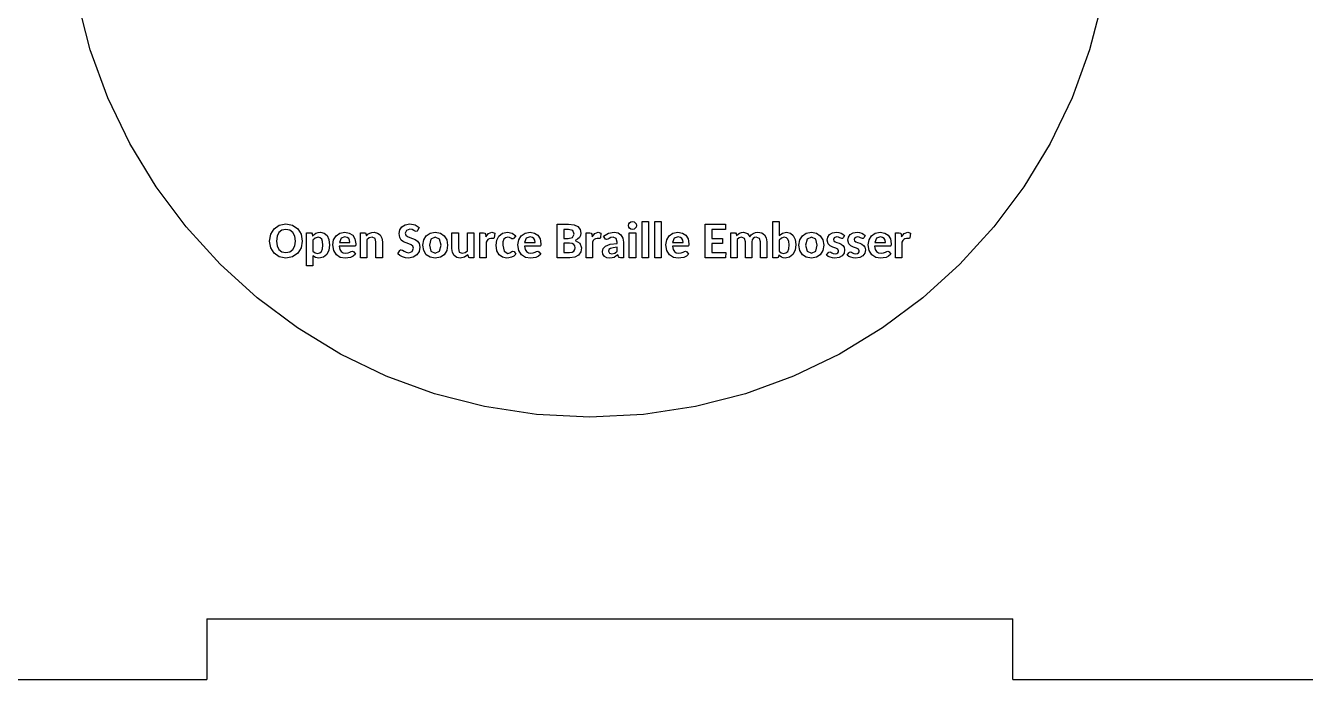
# Model space of a CAD drawing. Extents: x -1 to 616, y -329 to 382.
# Drawn here: x 143.3 to 256, y -158.6 to -101 of the extents above; entities that cross this region are included whole.
import ezdxf

# ---------------------------------------------------------------- set-up
doc = ezdxf.new("R2010")
doc.units = 0

msp = doc.modelspace()

# ---------------------------------------------------------------- linework, layer by layer
at = {"layer": 'D_U+00E9coupe V5'}
for p, q in [((159.267, -153.294), (159.267, -158.627)), ((159.267, -153.294), (230.246, -153.294)), ((230.246, -158.627), (230.246, -153.294)), ((117.457, -158.627), (159.267, -158.627)), ((230.246, -158.627), (268.537, -158.627))]:
    msp.add_line(p, q, dxfattribs=at)
at = {"layer": 'Layer 1'}
for p, q in [((148.996428, -103.145964), (147.861108, -98.730724)), ((238.132892, -98.730724), (236.997572, -103.145964)), ((150.545715, -107.378812), (148.996428, -103.145964)), ((236.997572, -103.145964), (235.448285, -107.378812)), ((152.48581, -111.40611), (150.545715, -107.378812)), ((235.448285, -107.378812), (233.50819, -111.40611)), ((154.793555, -115.204701), (152.48581, -111.40611)), ((233.50819, -111.40611), (231.200445, -115.204701)), ((157.445793, -118.751427), (154.793555, -115.204701)), ((231.200445, -115.204701), (228.548207, -118.751427)), ((196.485523, -118.370998), (196.596961, -118.295221)), ((196.596961, -118.295221), (196.732916, -118.266265)), ((196.732916, -118.266265), (196.873327, -118.295221)), ((196.873327, -118.295221), (196.989224, -118.370998)), ((197.582, -121.469), (197.582, -118.266)), ((197.582, -118.266), (198.148, -118.266)), ((198.148, -118.266), (198.148, -121.469)), ((198.703, -121.469), (198.703, -118.266)), ((198.703, -118.266), (199.269, -118.266)), ((199.269, -118.266), (199.269, -121.469)), ((209.091, -121.469), (209.091, -118.266)), ((209.091, -118.266), (209.657, -118.266)), ((209.657, -118.266), (209.657, -119.516)), ((160.419365, -122.02313), (157.445793, -118.751427)), ((164.780895, -119.987), (164.883418, -119.387476)), ((164.883418, -119.387476), (165.177615, -118.908291)), ((165.177615, -118.908291), (165.632283, -118.591807)), ((165.603309, -119.244813), (165.438378, -119.563526)), ((165.86853, -119.044238), (165.603309, -119.244813)), ((165.632283, -118.591807), (166.220676, -118.475898)), ((166.220675, -118.97292), (165.86853, -119.044238)), ((166.570591, -119.044238), (166.220675, -118.97292)), ((166.220676, -118.475898), (166.809069, -118.591807)), ((166.833585, -119.244813), (166.570591, -119.044238)), ((166.809069, -118.591807), (167.26151, -118.908291)), ((167.000742, -119.563526), (166.833585, -119.244813)), ((167.26151, -118.908291), (167.553477, -119.387476)), ((167.553477, -119.387476), (167.656, -119.987)), ((168.035, -122.187), (168.035, -119.256)), ((168.035, -119.256), (168.383, -119.256)), ((168.383, -119.256), (168.472151, -119.280553)), ((168.472151, -119.280553), (168.521184, -119.35633)), ((168.521184, -119.35633), (168.567988, -119.550245)), ((168.567988, -119.550245), (168.708399, -119.41427)), ((168.708399, -119.41427), (168.866641, -119.307308)), ((168.866641, -119.307308), (169.051629, -119.23822)), ((169.051629, -119.23822), (169.26782, -119.213667)), ((169.26782, -119.213667), (169.59099, -119.289443)), ((169.59099, -119.289443), (169.845072, -119.510084)), ((170.634174, -119.543544), (170.968489, -119.307296)), ((170.968489, -119.307296), (171.412012, -119.220372)), ((171.412, -119.22), (171.797577, -119.289088)), ((171.412012, -119.220372), (171.412, -119.22)), ((171.797577, -119.289088), (172.100689, -119.485204)), ((172.784, -121.469), (172.784, -119.256)), ((172.784, -119.256), (173.132, -119.256)), ((173.132, -119.256), (173.221151, -119.280553)), ((173.221151, -119.280553), (173.270184, -119.35633)), ((173.270184, -119.35633), (173.308073, -119.519031)), ((173.308073, -119.519031), (173.446257, -119.398692)), ((173.446257, -119.398692), (173.60004, -119.305079)), ((173.60004, -119.305079), (173.773886, -119.24268)), ((173.773886, -119.24268), (173.978932, -119.220384)), ((173.978932, -119.220384), (174.297645, -119.282783)), ((174.297645, -119.282783), (174.529437, -119.456632)), ((174.529437, -119.456632), (174.669848, -119.724066)), ((176.185317, -119.333379), (176.247721, -119.016895)), ((176.238806, -119.676617), (176.185317, -119.333379)), ((176.247721, -119.016895), (176.43048, -118.740543)), ((176.43048, -118.740543), (176.724677, -118.548858)), ((176.724677, -118.548858), (177.125856, -118.475311)), ((176.829429, -119.048107), (176.729136, -119.304421)), ((176.729136, -119.304421), (176.782625, -119.471581)), ((177.132541, -118.950035), (176.829429, -119.048107)), ((177.125856, -118.475311), (177.596125, -118.557776)), ((177.33313, -118.981249), (177.132541, -118.950035)), ((177.484686, -119.050337), (177.33313, -118.981249)), ((177.600583, -119.117195), (177.484686, -119.050337)), ((177.596125, -118.557776), (177.968329, -118.789565)), ((177.691961, -119.148409), (177.600583, -119.117195)), ((177.76551, -119.130629), (177.691961, -119.148409)), ((177.819, -119.066), (177.76551, -119.130629)), ((177.968329, -118.789565), (177.819, -119.066)), ((178.583559, -119.527566), (178.929018, -119.300236)), ((178.929018, -119.300236), (179.377, -119.22)), ((179.377, -119.22), (179.820523, -119.300236)), ((179.377, -119.22), (179.377, -119.22)), ((179.820523, -119.300236), (180.163753, -119.527566)), ((180.839119, -120.662155), (180.839, -119.256)), ((180.839, -119.256), (181.405, -119.256)), ((181.405, -119.256), (181.405, -120.662)), ((182.207355, -120.851428), (182.208, -119.256)), ((182.208, -119.256), (182.774, -119.256)), ((182.774, -119.256), (182.774, -121.469)), ((183.295, -121.469), (183.295, -119.256)), ((183.295, -119.256), (183.627, -119.256)), ((183.627, -119.256), (183.747354, -119.287214)), ((183.747354, -119.287214), (183.794158, -119.396434)), ((183.794158, -119.396434), (183.823133, -119.621534)), ((183.823133, -119.621534), (184.057151, -119.322858)), ((184.057151, -119.322858), (184.366949, -119.213666)), ((184.366949, -119.213666), (184.605427, -119.282754)), ((184.605427, -119.282754), (184.563083, -119.706228)), ((184.984561, -119.547175), (185.296588, -119.306468)), ((185.296588, -119.306468), (185.728966, -119.219543)), ((185.728966, -119.219543), (186.13683, -119.302009)), ((186.13683, -119.302009), (186.453314, -119.536027)), ((186.941176, -119.543544), (187.275491, -119.307296)), ((187.275491, -119.307296), (187.719014, -119.220372)), ((187.719, -119.22), (188.104577, -119.289088)), ((187.719014, -119.220372), (187.719, -119.22)), ((188.104577, -119.289088), (188.407689, -119.485204)), ((190.113, -121.469), (190.113, -118.509)), ((190.113, -118.509), (191.118, -118.509)), ((191.118429, -118.958807), (190.699, -118.959)), ((190.699, -118.959), (190.699164, -119.779592)), ((191.118, -118.509), (191.6061, -118.564711)), ((191.483949, -119.05242), (191.118429, -118.958807)), ((191.466118, -119.685387), (191.599843, -119.371133)), ((191.599843, -119.371133), (191.483949, -119.05242)), ((191.6061, -118.564711), (191.935958, -118.722953)), ((191.935958, -118.722953), (192.123173, -118.972578)), ((192.123173, -118.972578), (192.183351, -119.29798)), ((192.183351, -119.29798), (192.154376, -119.496326)), ((192.652, -121.469), (192.652, -119.256)), ((192.652, -119.256), (192.984, -119.256)), ((192.984, -119.256), (193.104354, -119.287214)), ((193.104354, -119.287214), (193.151158, -119.396434)), ((193.151158, -119.396434), (193.180131, -119.621534)), ((193.180131, -119.621534), (193.414152, -119.322858)), ((193.414152, -119.322858), (193.72395, -119.213666)), ((193.72395, -119.213666), (193.962428, -119.282754)), ((193.962428, -119.282754), (193.92008, -119.706228)), ((194.193923, -119.565601), (194.617389, -119.300397)), ((194.617389, -119.300397), (195.118861, -119.213473)), ((195.118861, -119.213473), (195.46655, -119.278102)), ((195.46655, -119.278102), (195.727315, -119.45641)), ((195.727315, -119.45641), (195.890016, -119.728303)), ((196.382992, -118.620623), (196.409746, -118.482447)), ((196.409746, -118.758827), (196.382992, -118.620623)), ((196.409746, -118.482447), (196.485523, -118.370998)), ((196.485523, -118.870248), (196.409746, -118.758827)), ((196.461, -119.256), (197.027112, -119.25582)), ((196.461, -121.469), (196.461, -119.256)), ((196.596961, -118.946025), (196.485523, -118.870248)), ((196.732916, -118.972836), (196.596961, -118.946025)), ((196.873327, -118.946025), (196.732916, -118.972836)), ((196.989224, -118.870248), (196.873327, -118.946025)), ((196.989224, -118.370998), (197.06723, -118.482447)), ((197.06723, -118.758827), (196.989224, -118.870248)), ((197.027112, -119.25582), (197.027, -121.469)), ((197.06723, -118.482447), (197.096203, -118.620623)), ((197.096203, -118.620623), (197.06723, -118.758827)), ((197.096203, -118.620623), (197.096203, -118.620623)), ((199.969173, -119.543544), (200.303488, -119.307296)), ((200.303488, -119.307296), (200.747011, -119.220372)), ((200.747, -119.22), (201.132577, -119.289088)), ((200.747011, -119.220372), (200.747, -119.22)), ((201.132577, -119.289088), (201.435689, -119.485204)), ((203.138, -121.469), (203.138, -118.509)), ((203.138, -118.509), (204.943, -118.509)), ((204.943, -118.975), (203.726, -118.975)), ((203.726, -118.975), (203.726, -119.757)), ((204.943, -118.509), (204.943, -118.975)), ((205.387, -121.469), (205.387, -119.256)), ((205.387, -119.256), (205.735, -119.256)), ((205.735, -119.256), (205.824151, -119.280553)), ((205.824151, -119.280553), (205.873184, -119.35633)), ((205.873184, -119.35633), (205.911073, -119.512342)), ((205.911073, -119.512342), (206.033653, -119.396462)), ((206.033653, -119.396462), (206.171837, -119.305078)), ((206.171837, -119.305078), (206.327849, -119.242679)), ((206.327849, -119.242679), (206.512837, -119.220384)), ((206.512837, -119.220384), (206.860523, -119.334035)), ((206.860523, -119.334035), (207.065571, -119.630481)), ((207.065571, -119.630481), (207.197067, -119.443255)), ((207.197067, -119.443255), (207.373142, -119.316227)), ((207.373142, -119.316227), (207.573728, -119.244881)), ((207.573728, -119.244881), (207.787689, -119.220328)), ((207.787689, -119.220328), (208.119777, -119.278268)), ((208.119777, -119.278268), (208.36494, -119.443199)), ((208.36494, -119.443199), (208.516496, -119.706202)), ((209.657, -119.516), (209.944511, -119.302048)), ((209.944511, -119.302048), (210.301113, -119.219583)), ((210.301113, -119.219583), (210.642113, -119.295359)), ((210.642113, -119.295359), (210.900651, -119.513771)), ((211.700559, -119.527566), (212.046018, -119.300236)), ((212.046018, -119.300236), (212.494, -119.22)), ((212.494, -119.22), (212.937523, -119.300236)), ((212.494, -119.22), (212.494, -119.22)), ((212.937523, -119.300236), (213.280753, -119.527566)), ((213.947435, -119.643117), (214.098991, -119.424705)), ((214.098991, -119.424705), (214.35084, -119.275381)), ((214.35084, -119.275381), (214.702988, -119.21967)), ((214.702988, -119.21967), (214.914719, -119.239708)), ((214.914719, -119.239708), (215.106393, -119.297676)), ((215.106393, -119.297676), (215.271321, -119.384601)), ((215.271321, -119.384601), (215.405049, -119.496022)), ((215.768435, -119.643117), (215.919991, -119.424705)), ((215.919991, -119.424705), (216.17184, -119.275381)), ((216.17184, -119.275381), (216.523985, -119.21967)), ((216.523985, -119.21967), (216.735716, -119.239708)), ((216.735716, -119.239708), (216.92739, -119.297676)), ((216.92739, -119.297676), (217.092321, -119.384601)), ((217.092321, -119.384601), (217.226046, -119.496022)), ((217.783177, -119.543544), (218.117492, -119.307296)), ((218.117492, -119.307296), (218.561018, -119.220372)), ((218.561, -119.22), (218.946575, -119.289088)), ((218.561018, -119.220372), (218.561, -119.22)), ((218.946575, -119.289088), (219.249687, -119.485204)), ((219.903, -121.469), (219.903, -119.256)), ((219.903, -119.256), (220.235, -119.256)), ((220.235, -119.256), (220.355354, -119.287214)), ((220.355354, -119.287214), (220.402158, -119.396434)), ((220.402158, -119.396434), (220.431131, -119.621534)), ((220.431131, -119.621534), (220.665152, -119.322858)), ((220.665152, -119.322858), (220.97495, -119.213666)), ((220.97495, -119.213666), (221.213428, -119.282754)), ((221.213428, -119.282754), (221.17108, -119.706228)), ((228.548207, -118.751427), (225.574635, -122.02313)), ((164.883418, -120.591012), (164.780895, -119.987)), ((165.438378, -119.563526), (165.380433, -119.987)), ((165.380433, -119.987), (165.438378, -120.414933)), ((165.438378, -120.414933), (165.603309, -120.733646)), ((166.833585, -120.733646), (167.000742, -120.414933)), ((167.058691, -119.987), (167.000742, -119.563526)), ((167.000742, -120.414933), (167.058691, -119.987)), ((167.058691, -119.987), (167.058691, -119.987)), ((167.656, -119.987), (167.553477, -120.591012)), ((167.656, -119.987), (167.656, -119.987)), ((168.601103, -119.909186), (168.601, -120.889)), ((168.806149, -119.726419), (168.601103, -119.909186)), ((169.0736, -119.66179), (168.806149, -119.726419)), ((169.245113, -119.698841), (169.073497, -119.660939)), ((169.073497, -119.660939), (169.0736, -119.66179)), ((169.374382, -119.816951), (169.245113, -119.698841)), ((169.456844, -120.028702), (169.374382, -119.816951)), ((169.450159, -120.672818), (169.48582, -120.345186)), ((169.48582, -120.345186), (169.456844, -120.028702)), ((169.845072, -119.510084), (170.01, -119.86447)), ((170.070176, -120.345884), (170.003314, -120.805003)), ((170.01, -119.86447), (170.070176, -120.345884)), ((170.351119, -120.314687), (170.424669, -119.891213)), ((170.433585, -120.829545), (170.351119, -120.314687)), ((170.424669, -119.891213), (170.634174, -119.543544)), ((172.238859, -120.443714), (170.915, -120.444)), ((170.915, -120.444), (170.972946, -120.72261)), ((171.084374, -119.750436), (170.926132, -120.104822)), ((170.926132, -120.104822), (171.862, -120.105)), ((171.423148, -119.623408), (171.084374, -119.750436)), ((171.422925, -119.623585), (171.423148, -119.623408)), ((171.619055, -119.663689), (171.422925, -119.623585)), ((171.75501, -119.76845), (171.619055, -119.663689)), ((171.835245, -119.922233), (171.75501, -119.76845)), ((171.862, -120.105), (171.835245, -119.922233)), ((172.100689, -119.485204), (172.299049, -119.799486)), ((172.301267, -120.434683), (172.238859, -120.443714)), ((172.299049, -119.799486), (172.370369, -120.227391)), ((172.341385, -120.39901), (172.301267, -120.434683)), ((172.363681, -120.334381), (172.341385, -120.39901)), ((172.370369, -120.227391), (172.363681, -120.334381)), ((173.562376, -119.71679), (173.350645, -119.872802)), ((173.350645, -119.872802), (173.351, -121.469)), ((173.805313, -119.661051), (173.562376, -119.71679)), ((174.066078, -119.765812), (173.805313, -119.661051)), ((174.153, -120.06), (174.066078, -119.765812)), ((174.153, -121.469), (174.153, -120.06)), ((174.669848, -119.724066), (174.718881, -120.060616)), ((174.718881, -120.060616), (174.719, -121.469)), ((176.383676, -119.908406), (176.238806, -119.676617)), ((176.586495, -120.059959), (176.383676, -119.908406)), ((176.820513, -120.155801), (176.586495, -120.059959)), ((176.782625, -119.471581), (176.927495, -119.585232)), ((177.054534, -120.231578), (176.820513, -120.155801)), ((176.927495, -119.585232), (177.132541, -119.669927)), ((177.25958, -120.314043), (177.054534, -120.231578)), ((177.132541, -119.669927), (177.368792, -119.752392)), ((177.402221, -120.432181), (177.25958, -120.314043)), ((177.368792, -119.752392), (177.60281, -119.854923)), ((177.45794, -120.617149), (177.402221, -120.432181)), ((177.60281, -119.854923), (177.807858, -120.002017)), ((177.807858, -120.002017), (177.952725, -120.220429)), ((178.008444, -120.534683), (177.941583, -120.911365)), ((177.952725, -120.220429), (178.008444, -120.534683)), ((178.284906, -120.356678), (178.362912, -119.886383)), ((178.362912, -120.833633), (178.284906, -120.356678)), ((178.362912, -119.886383), (178.583559, -119.527566)), ((178.991423, -119.832901), (178.86884, -120.361108)), ((178.86884, -120.361108), (178.991423, -120.891572)), ((179.377, -119.652364), (178.991423, -119.832901)), ((179.755889, -119.832901), (179.377, -119.652364)), ((179.878472, -120.361108), (179.755889, -119.832901)), ((179.755889, -120.891572), (179.878472, -120.361108)), ((180.163753, -119.527566), (180.3844, -119.886383)), ((180.3844, -119.886383), (180.462409, -120.356678)), ((180.462409, -120.356678), (180.3844, -120.833633)), ((183.861013, -120.09592), (183.861, -121.469)), ((183.930104, -119.953285), (183.861013, -120.09592)), ((184.014799, -119.848524), (183.930104, -119.953285)), ((184.124008, -119.781666), (184.014799, -119.848524)), ((184.264419, -119.75937), (184.124008, -119.781666)), ((184.380316, -119.770659), (184.264419, -119.75937)), ((184.476153, -119.77969), (184.380316, -119.770659)), ((184.536328, -119.764168), (184.476153, -119.77969)), ((184.563083, -119.706228), (184.536328, -119.764168)), ((184.730479, -120.356221), (184.795114, -119.905992)), ((184.804029, -120.842094), (184.730479, -120.356221)), ((184.795114, -119.905992), (184.984561, -119.547175)), ((185.336715, -120.062059), (185.30996, -120.356275)), ((185.30996, -120.356275), (185.428084, -120.888941)), ((185.421409, -119.839188), (185.336715, -120.062059)), ((185.56182, -119.698783), (185.421409, -119.839188)), ((185.764639, -119.649733), (185.56182, -119.698783)), ((185.918422, -119.674287), (185.764639, -119.649733)), ((186.025404, -119.729997), (185.918422, -119.674287)), ((186.10787, -119.783506), (186.025404, -119.729997)), ((186.185876, -119.80806), (186.10787, -119.783506)), ((186.254967, -119.79028), (186.185876, -119.80806)), ((186.304, -119.739), (186.254967, -119.79028)), ((186.453314, -119.536027), (186.304, -119.739)), ((186.658121, -120.314687), (186.731671, -119.891213)), ((186.740587, -120.829545), (186.658121, -120.314687)), ((186.731671, -119.891213), (186.941176, -119.543544)), ((188.545859, -120.443714), (187.222, -120.444)), ((187.222, -120.444), (187.279949, -120.72261)), ((187.391377, -119.750436), (187.233135, -120.104822)), ((187.233135, -120.104822), (188.17, -120.105)), ((187.730148, -119.623408), (187.391377, -119.750436)), ((187.730925, -119.623585), (187.730148, -119.623408)), ((187.927055, -119.663689), (187.730925, -119.623585)), ((188.06301, -119.76845), (187.927055, -119.663689)), ((188.143245, -119.922233), (188.06301, -119.76845)), ((188.17, -120.105), (188.143245, -119.922233)), ((188.407689, -119.485204), (188.606049, -119.799486)), ((188.608267, -120.434683), (188.545859, -120.443714)), ((188.606049, -119.799486), (188.677369, -120.227391)), ((188.648385, -120.39901), (188.608267, -120.434683)), ((188.670681, -120.334381), (188.648385, -120.39901)), ((188.677369, -120.227391), (188.670681, -120.334381)), ((190.699164, -120.183), (190.699, -121.014)), ((190.699164, -119.779592), (191.085, -119.779)), ((191.198768, -120.182686), (190.699164, -120.183)), ((191.085, -119.779), (191.466118, -119.685387)), ((191.423874, -120.211642), (191.198768, -120.182686)), ((191.5732, -120.289648), (191.423874, -120.211642)), ((191.655665, -120.414475), (191.5732, -120.289648)), ((191.68242, -120.579406), (191.655665, -120.414475)), ((191.660124, -120.744337), (191.68242, -120.579406)), ((191.909212, -119.826187), (191.684106, -119.939866)), ((191.684106, -119.939866), (192.113702, -120.172212)), ((192.065227, -119.674634), (191.909212, -119.826187)), ((192.154376, -119.496326), (192.065227, -119.674634)), ((192.113702, -120.172212), (192.256901, -120.592899)), ((193.218008, -120.09592), (193.218, -121.469)), ((193.287102, -119.953285), (193.218008, -120.09592)), ((193.371794, -119.848524), (193.287102, -119.953285)), ((193.481003, -119.781666), (193.371794, -119.848524)), ((193.621417, -119.75937), (193.481003, -119.781666)), ((193.737311, -119.770659), (193.621417, -119.75937)), ((193.833147, -119.77969), (193.737311, -119.770659)), ((193.893326, -119.764168), (193.833147, -119.77969)), ((193.92008, -119.706228), (193.893326, -119.764168)), ((194.153612, -120.655467), (194.365343, -120.434826)), ((194.296449, -119.743909), (194.193923, -119.565601)), ((194.361084, -119.817456), (194.296449, -119.743909)), ((194.461377, -119.84644), (194.361084, -119.817456)), ((194.365343, -120.434826), (194.766522, -120.269895)), ((194.581731, -119.817456), (194.461377, -119.84644)), ((194.697625, -119.755057), (194.581731, -119.817456)), ((194.840266, -119.690428), (194.697625, -119.755057)), ((194.766522, -120.269895), (195.392804, -120.19409)), ((195.025253, -120.574902), (194.793461, -120.64622)), ((195.047541, -119.661444), (194.840266, -119.690428)), ((195.393, -120.537), (195.025253, -120.574902)), ((195.303849, -119.761746), (195.047541, -119.661444)), ((195.393, -120.076), (195.303849, -119.761746)), ((195.392803, -120.893972), (195.393, -120.537)), ((195.392804, -120.19409), (195.393, -120.076)), ((195.890016, -119.728303), (195.945735, -120.076001)), ((195.945735, -120.076001), (195.946, -121.469)), ((199.686121, -120.314687), (199.759668, -119.891213)), ((199.768584, -120.829545), (199.686121, -120.314687)), ((199.759668, -119.891213), (199.969173, -119.543544)), ((201.57386, -120.443714), (200.25, -120.444)), ((200.25, -120.444), (200.307946, -120.72261)), ((200.419377, -119.750436), (200.261135, -120.104822)), ((200.261135, -120.104822), (201.197, -120.105)), ((200.758148, -119.623408), (200.419377, -119.750436)), ((200.757922, -119.623585), (200.758148, -119.623408)), ((200.954055, -119.663689), (200.757922, -119.623585)), ((201.09001, -119.76845), (200.954055, -119.663689)), ((201.170245, -119.922233), (201.09001, -119.76845)), ((201.197, -120.105), (201.170245, -119.922233)), ((201.435689, -119.485204), (201.634049, -119.799486)), ((201.636264, -120.434683), (201.57386, -120.443714)), ((201.634049, -119.799486), (201.705369, -120.227391)), ((201.676385, -120.39901), (201.636264, -120.434683)), ((201.698681, -120.334381), (201.676385, -120.39901)), ((201.705369, -120.227391), (201.698681, -120.334381)), ((203.726, -119.757), (204.674, -119.757)), ((204.674, -120.205), (203.726, -120.205)), ((203.726, -120.205), (203.726, -121.003)), ((204.674, -119.757), (204.674, -120.205)), ((206.135583, -119.712331), (205.952824, -119.857196)), ((205.952824, -119.857196), (205.953, -121.469)), ((206.347314, -119.661051), (206.135583, -119.712331)), ((206.605849, -119.754664), (206.347314, -119.661051)), ((206.695, -120.06), (206.605849, -119.754664)), ((206.695, -121.469), (206.695, -120.06)), ((207.261051, -120.060057), (207.261, -121.469)), ((207.290027, -119.888438), (207.261051, -120.060057)), ((207.372492, -119.763639), (207.290027, -119.888438)), ((207.495072, -119.687862), (207.372492, -119.763639)), ((207.644398, -119.661051), (207.495072, -119.687862)), ((207.911849, -119.760788), (207.644398, -119.661051)), ((208.001, -120.06), (207.911849, -119.760788)), ((208.001, -121.469), (208.001, -120.06)), ((208.516496, -119.706202), (208.567756, -120.06056)), ((208.567756, -120.06056), (208.567, -121.469)), ((209.657108, -119.908846), (209.657, -120.885)), ((209.857697, -119.726079), (209.657108, -119.908846)), ((210.10509, -119.66145), (209.857697, -119.726079)), ((210.289971, -119.699301), (210.104983, -119.661399)), ((210.104983, -119.661399), (210.10509, -119.66145)), ((210.425923, -119.817411), (210.289971, -119.699301)), ((210.510618, -120.024703), (210.425923, -119.817411)), ((210.503932, -120.671047), (210.539591, -120.327809)), ((210.539591, -120.327809), (210.510618, -120.024703)), ((210.900651, -119.513771), (211.065579, -119.85478)), ((211.123528, -120.304981), (211.056666, -120.795314)), ((211.065579, -119.85478), (211.123528, -120.304981)), ((211.401906, -120.356678), (211.479912, -119.886383)), ((211.479912, -120.833633), (211.401906, -120.356678)), ((211.479912, -119.886383), (211.700559, -119.527566)), ((212.108423, -119.832901), (211.98584, -120.361108)), ((211.98584, -120.361108), (212.108423, -120.891572)), ((212.494, -119.652364), (212.108423, -119.832901)), ((212.872889, -119.832901), (212.494, -119.652364)), ((212.995472, -120.361108), (212.872889, -119.832901)), ((212.872889, -120.891572), (212.995472, -120.361108)), ((213.280753, -119.527566), (213.5014, -119.886383)), ((213.5014, -119.886383), (213.579409, -120.356678)), ((213.579409, -120.356678), (213.5014, -120.833633)), ((213.896172, -119.90389), (213.947435, -119.643117)), ((213.969725, -120.222603), (213.896172, -119.90389)), ((214.15471, -120.416518), (213.969725, -120.222603)), ((214.39319, -120.532398), (214.15471, -120.416518)), ((214.633894, -120.614863), (214.39319, -120.532398)), ((214.506848, -119.694227), (214.433295, -119.856928)), ((214.433295, -119.856928), (214.475646, -119.972808)), ((214.475646, -119.972808), (214.587081, -120.053043)), ((214.71412, -119.631799), (214.506848, -119.694227)), ((214.587081, -120.053043), (214.745326, -120.115443)), ((214.867906, -119.654095), (214.71412, -119.631799)), ((214.745326, -120.115443), (214.928082, -120.17787)), ((214.98603, -119.700915), (214.867906, -119.654095)), ((214.928082, -120.17787), (215.108614, -120.258106)), ((215.081867, -119.747708), (214.98603, -119.700915)), ((215.166559, -119.767745), (215.081867, -119.747708)), ((215.108614, -120.258106), (215.266856, -120.369527)), ((215.228964, -119.754481), (215.166559, -119.767745)), ((215.278, -119.701), (215.228964, -119.754481)), ((215.266856, -120.369527), (215.380524, -120.532228)), ((215.405049, -119.496022), (215.278, -119.701)), ((215.380524, -120.532228), (215.422868, -120.761787)), ((215.717172, -119.90389), (215.768435, -119.643117)), ((215.790722, -120.222603), (215.717172, -119.90389)), ((215.97571, -120.416518), (215.790722, -120.222603)), ((216.214188, -120.532398), (215.97571, -120.416518)), ((216.454895, -120.614863), (216.214188, -120.532398)), ((216.327848, -119.694227), (216.254298, -119.856928)), ((216.254298, -119.856928), (216.296645, -119.972808)), ((216.296645, -119.972808), (216.408083, -120.053043)), ((216.535123, -119.631799), (216.327848, -119.694227)), ((216.408083, -120.053043), (216.566325, -120.115443)), ((216.688906, -119.654095), (216.535123, -119.631799)), ((216.566325, -120.115443), (216.749084, -120.17787)), ((216.807033, -119.700915), (216.688906, -119.654095)), ((216.749084, -120.17787), (216.929613, -120.258106)), ((216.90287, -119.747708), (216.807033, -119.700915)), ((216.987562, -119.767745), (216.90287, -119.747708)), ((216.929613, -120.258106), (217.087855, -120.369527)), ((217.049967, -119.754481), (216.987562, -119.767745)), ((217.099, -119.701), (217.049967, -119.754481)), ((217.087855, -120.369527), (217.201523, -120.532228)), ((217.226046, -119.496022), (217.099, -119.701)), ((217.201523, -120.532228), (217.243871, -120.761787)), ((217.500122, -120.314687), (217.573672, -119.891213)), ((217.582587, -120.829545), (217.500122, -120.314687)), ((217.573672, -119.891213), (217.783177, -119.543544)), ((219.387861, -120.443714), (218.064, -120.444)), ((218.064, -120.444), (218.121951, -120.72261)), ((218.233374, -119.750436), (218.075132, -120.104822)), ((218.075132, -120.104822), (219.011, -120.105)), ((218.572148, -119.623408), (218.233374, -119.750436)), ((218.571925, -119.623585), (218.572148, -119.623408)), ((218.768055, -119.663689), (218.571925, -119.623585)), ((218.90401, -119.76845), (218.768055, -119.663689)), ((218.984245, -119.922233), (218.90401, -119.76845)), ((219.011, -120.105), (218.984245, -119.922233)), ((219.249687, -119.485204), (219.44805, -119.799486)), ((219.450265, -120.434683), (219.387861, -120.443714)), ((219.44805, -119.799486), (219.519367, -120.227391)), ((219.490383, -120.39901), (219.450265, -120.434683)), ((219.512679, -120.334381), (219.490383, -120.39901)), ((219.519367, -120.227391), (219.512679, -120.334381)), ((220.469008, -120.09592), (220.469, -121.469)), ((220.538099, -119.953285), (220.469008, -120.09592)), ((220.622793, -119.848524), (220.538099, -119.953285)), ((220.732002, -119.781666), (220.622793, -119.848524)), ((220.872416, -119.75937), (220.732002, -119.781666)), ((220.988313, -119.770659), (220.872416, -119.75937)), ((221.084147, -119.77969), (220.988313, -119.770659)), ((221.144326, -119.764168), (221.084147, -119.77969)), ((221.17108, -119.706228), (221.144326, -119.764168)), ((165.177615, -121.070197), (164.883418, -120.591012)), ((165.632283, -121.386681), (165.177615, -121.070197)), ((165.603309, -120.733646), (165.86853, -120.931992)), ((166.220676, -121.500332), (165.632283, -121.386681)), ((165.86853, -120.931992), (166.220675, -121.00108)), ((166.220675, -121.00108), (166.570591, -120.931992)), ((166.809069, -121.386681), (166.220676, -121.500332)), ((166.570591, -120.931992), (166.833585, -120.733646)), ((167.26151, -121.070197), (166.809069, -121.386681)), ((167.553477, -120.591012), (167.26151, -121.070197)), ((168.601, -120.889), (168.783759, -121.033865)), ((168.601422, -121.299795), (168.601, -122.187)), ((168.826525, -121.449119), (168.601422, -121.299795)), ((168.783759, -121.033865), (168.99772, -121.073997)), ((169.131867, -121.5026), (168.826525, -121.449119)), ((168.99772, -121.073997), (169.19608, -121.031635)), ((169.517444, -121.415675), (169.131867, -121.5026)), ((169.19608, -121.031635), (169.352092, -120.897918)), ((169.352092, -120.897918), (169.450159, -120.672818)), ((169.813867, -121.172738), (169.517444, -121.415675)), ((170.003314, -120.805003), (169.813867, -121.172738)), ((170.665377, -121.201739), (170.433585, -120.829545)), ((171.010836, -121.426839), (170.665377, -121.201739)), ((170.972946, -120.72261), (171.09107, -120.916525)), ((171.438758, -121.502616), (171.010836, -121.426839)), ((171.09107, -120.916525), (171.264916, -121.030176)), ((171.264916, -121.030176), (171.487792, -121.065849)), ((171.675006, -121.484836), (171.438758, -121.502616)), ((171.487792, -121.065849), (171.699523, -121.036865)), ((171.915713, -121.426896), (171.675006, -121.484836)), ((171.699523, -121.036865), (171.857765, -120.972236)), ((171.857765, -120.972236), (171.980348, -120.907607)), ((172.147505, -121.315475), (171.915713, -121.426896)), ((171.980348, -120.907607), (172.0851, -120.876393)), ((172.0851, -120.876393), (172.187623, -120.927645)), ((172.350321, -121.137167), (172.147505, -121.315475)), ((172.187623, -120.927645), (172.350321, -121.137167)), ((173.351, -121.469), (172.784, -121.469)), ((174.719, -121.469), (174.153, -121.469)), ((176.073877, -121.109711), (176.24772, -120.83113)), ((176.265551, -121.270182), (176.073877, -121.109711)), ((176.24772, -120.83113), (176.301213, -120.777621)), ((176.497343, -121.392779), (176.265551, -121.270182)), ((176.301213, -120.777621), (176.376989, -120.757583)), ((176.376989, -120.757583), (176.486198, -120.799917)), ((176.486198, -120.799917), (176.619926, -120.8913)), ((176.751422, -121.470786), (176.497343, -121.392779)), ((176.619926, -120.8913), (176.795999, -120.982684)), ((177.018875, -121.499742), (176.751422, -121.470786)), ((176.795999, -120.982684), (177.034477, -121.022787)), ((177.437882, -121.423965), (177.018875, -121.499742)), ((177.034477, -121.022787), (177.346502, -120.920284)), ((177.346502, -120.920284), (177.45794, -120.617149)), ((177.749909, -121.218931), (177.437882, -121.423965)), ((177.941583, -120.911365), (177.749909, -121.218931)), ((178.583559, -121.19468), (178.362912, -120.833633)), ((178.929018, -121.42201), (178.583559, -121.19468)), ((179.377, -121.502245), (178.929018, -121.42201)), ((178.991423, -120.891572), (179.377, -121.06988)), ((179.377, -121.06988), (179.755889, -120.891572)), ((179.377, -121.06988), (179.377, -121.06988)), ((179.820523, -121.42201), (179.377, -121.502245)), ((180.163753, -121.19468), (179.820523, -121.42201)), ((180.3844, -120.833633), (180.163753, -121.19468)), ((180.885923, -121.000906), (180.839119, -120.662155)), ((181.028564, -121.266138), (180.885923, -121.000906)), ((181.260356, -121.439988), (181.028564, -121.266138)), ((181.579069, -121.502387), (181.260356, -121.439988)), ((181.405, -120.662), (181.491922, -120.958418)), ((181.491922, -120.958418), (181.752687, -121.063179)), ((181.955731, -121.419922), (181.579069, -121.502387)), ((181.752687, -121.063179), (181.993394, -121.00744)), ((182.247698, -121.205969), (181.955731, -121.419922)), ((181.993394, -121.00744), (182.207355, -120.851428)), ((182.287816, -121.36644), (182.247698, -121.205969)), ((182.334622, -121.444447), (182.287816, -121.36644)), ((182.426, -121.469), (182.334622, -121.444447)), ((182.774, -121.469), (182.426, -121.469)), ((183.861, -121.469), (183.295, -121.469)), ((185.002389, -121.200911), (184.804029, -120.842094)), ((185.294359, -121.426011), (185.002389, -121.200911)), ((185.648731, -121.501787), (185.294359, -121.426011)), ((185.428084, -120.888941), (185.753483, -121.073938)), ((185.860465, -121.484007), (185.648731, -121.501787)), ((185.753483, -121.073938), (185.927326, -121.042725)), ((186.074426, -121.426067), (185.860465, -121.484007)), ((185.927326, -121.042725), (186.036537, -120.975866)), ((186.036537, -120.975866), (186.116773, -120.906778)), ((186.281701, -121.314646), (186.074426, -121.426067)), ((186.116773, -120.906778), (186.205921, -120.875565)), ((186.205921, -120.875565), (186.306217, -120.926816)), ((186.471145, -121.136338), (186.281701, -121.314646)), ((186.306217, -120.926816), (186.471145, -121.136338)), ((186.972379, -121.201739), (186.740587, -120.829545)), ((187.317836, -121.426839), (186.972379, -121.201739)), ((187.279949, -120.72261), (187.398073, -120.916525)), ((187.745761, -121.502616), (187.317836, -121.426839)), ((187.398073, -120.916525), (187.571919, -121.030176)), ((187.571919, -121.030176), (187.794795, -121.065849)), ((187.982009, -121.484836), (187.745761, -121.502616)), ((187.794795, -121.065849), (188.006526, -121.036865)), ((188.222716, -121.426896), (187.982009, -121.484836)), ((188.006526, -121.036865), (188.164768, -120.972236)), ((188.164768, -120.972236), (188.287351, -120.907607)), ((188.454508, -121.315475), (188.222716, -121.426896)), ((188.287351, -120.907607), (188.392103, -120.876393)), ((188.392103, -120.876393), (188.494626, -120.927645)), ((188.657324, -121.137167), (188.454508, -121.315475)), ((188.494626, -120.927645), (188.657324, -121.137167)), ((191.21161, -121.468804), (190.113, -121.469)), ((190.699, -121.014), (191.201, -121.014)), ((191.201, -121.014), (191.435021, -120.978355)), ((191.657363, -121.404147), (191.21161, -121.468804)), ((191.435021, -120.978355), (191.582118, -120.882513)), ((191.582118, -120.882513), (191.660124, -120.744337)), ((191.984992, -121.221408), (191.657363, -121.404147)), ((192.187808, -120.942798), (191.984992, -121.221408)), ((192.256901, -120.592899), (192.187808, -120.942798)), ((193.218, -121.469), (192.652, -121.469)), ((194.091204, -120.900633), (194.153612, -120.655467)), ((194.138008, -121.161378), (194.091204, -120.900633)), ((194.269507, -121.348604), (194.138008, -121.161378)), ((194.474553, -121.464513), (194.269507, -121.348604)), ((194.73532, -121.502387), (194.474553, -121.464513)), ((194.668651, -120.746522), (194.632989, -120.871321)), ((194.632989, -120.871321), (194.706539, -121.060777)), ((194.793461, -120.64622), (194.668651, -120.746522)), ((194.706539, -121.060777), (194.911585, -121.116488)), ((194.944822, -121.482349), (194.73532, -121.502387)), ((194.911389, -121.116843), (195.172156, -121.063362)), ((194.911585, -121.116488), (194.911389, -121.116843)), ((195.123124, -121.426639), (194.944822, -121.482349)), ((195.285825, -121.333026), (195.123124, -121.426639)), ((195.172156, -121.063362), (195.392803, -120.893972)), ((195.448523, -121.203768), (195.285825, -121.333026)), ((195.497556, -121.350862), (195.448523, -121.203768)), ((195.56442, -121.446704), (195.497556, -121.350862)), ((195.687, -121.469), (195.56442, -121.446704)), ((195.946, -121.469), (195.687, -121.469)), ((196.383, -121.469), (196.383, -121.469)), ((197.027, -121.469), (196.461, -121.469)), ((198.148, -121.469), (197.582, -121.469)), ((199.269, -121.469), (198.703, -121.469)), ((200.000376, -121.201739), (199.768584, -120.829545)), ((200.345833, -121.426839), (200.000376, -121.201739)), ((200.307946, -120.72261), (200.426073, -120.916525)), ((200.773758, -121.502616), (200.345833, -121.426839)), ((200.426073, -120.916525), (200.599916, -121.030176)), ((200.599916, -121.030176), (200.822792, -121.065849)), ((201.010006, -121.484836), (200.773758, -121.502616)), ((200.822792, -121.065849), (201.034523, -121.036865)), ((201.250713, -121.426896), (201.010006, -121.484836)), ((201.034523, -121.036865), (201.192768, -120.972236)), ((201.192768, -120.972236), (201.315348, -120.907607)), ((201.482505, -121.315475), (201.250713, -121.426896)), ((201.315348, -120.907607), (201.4201, -120.876393)), ((201.4201, -120.876393), (201.522623, -120.927645)), ((201.685324, -121.137167), (201.482505, -121.315475)), ((201.522623, -120.927645), (201.685324, -121.137167)), ((204.943742, -121.468836), (203.138, -121.469)), ((203.726, -121.003), (204.946, -121.003)), ((204.946, -121.003), (204.943742, -121.468836)), ((205.953, -121.469), (205.387, -121.469)), ((207.261, -121.469), (206.695, -121.469)), ((208.567, -121.469), (208.001, -121.469)), ((209.467548, -121.468414), (209.091, -121.469)), ((209.554469, -121.446118), (209.467548, -121.468414)), ((209.599043, -121.361424), (209.554469, -121.446118)), ((209.623568, -121.218789), (209.599043, -121.361424)), ((209.732777, -121.336899), (209.623568, -121.218789)), ((209.657, -120.885), (209.839759, -121.032094)), ((209.859819, -121.426053), (209.732777, -121.336899)), ((209.839759, -121.032094), (210.049261, -121.074455)), ((210.009145, -121.481791), (209.859819, -121.426053)), ((210.194133, -121.501829), (210.009145, -121.481791)), ((210.049261, -121.074455), (210.252083, -121.034323)), ((210.573022, -121.417134), (210.194133, -121.501829)), ((210.252083, -121.034323), (210.405866, -120.902836)), ((210.405866, -120.902836), (210.503932, -120.671047)), ((210.867219, -121.174197), (210.573022, -121.417134)), ((211.056666, -120.795314), (210.867219, -121.174197)), ((211.700559, -121.19468), (211.479912, -120.833633)), ((212.046018, -121.42201), (211.700559, -121.19468)), ((212.494, -121.502245), (212.046018, -121.42201)), ((212.108423, -120.891572), (212.494, -121.06988)), ((212.494, -121.06988), (212.872889, -120.891572)), ((212.494, -121.06988), (212.494, -121.06988)), ((212.937523, -121.42201), (212.494, -121.502245)), ((213.280753, -121.19468), (212.937523, -121.42201)), ((213.5014, -120.833633), (213.280753, -121.19468)), ((213.831531, -121.232082), (213.963027, -121.01813)), ((213.974172, -121.339072), (213.831531, -121.232082)), ((213.963027, -121.01813), (214.020976, -120.95796)), ((214.154701, -121.425996), (213.974172, -121.339072)), ((214.020976, -120.95796), (214.107897, -120.935665)), ((214.107897, -120.935665), (214.199278, -120.962476)), ((214.35529, -121.481707), (214.154701, -121.425996)), ((214.199278, -120.962476), (214.295115, -121.022645)), ((214.295115, -121.022645), (214.417695, -121.080586)), ((214.567024, -121.501745), (214.35529, -121.481707)), ((214.417695, -121.080586), (214.595997, -121.107397)), ((214.934768, -121.446034), (214.567024, -121.501745)), ((214.595997, -121.107397), (214.731952, -121.087359)), ((214.818882, -120.710706), (214.633894, -120.614863)), ((214.731952, -121.087359), (214.823333, -121.033878)), ((214.892429, -120.862259), (214.818882, -120.710706)), ((214.823333, -121.033878), (214.874593, -120.953642)), ((214.874593, -120.953642), (214.892429, -120.862259)), ((215.202221, -121.292251), (214.934768, -121.446034)), ((215.367149, -121.058233), (215.202221, -121.292251)), ((215.422868, -120.761787), (215.367149, -121.058233)), ((215.652532, -121.232082), (215.784031, -121.01813)), ((215.795175, -121.339072), (215.652532, -121.232082)), ((215.784031, -121.01813), (215.841979, -120.95796)), ((215.975704, -121.425996), (215.795175, -121.339072)), ((215.841979, -120.95796), (215.928901, -120.935665)), ((215.928901, -120.935665), (216.020282, -120.962476)), ((216.176293, -121.481707), (215.975704, -121.425996)), ((216.020282, -120.962476), (216.116116, -121.022645)), ((216.116116, -121.022645), (216.238699, -121.080586)), ((216.388024, -121.501745), (216.176293, -121.481707)), ((216.238699, -121.080586), (216.416998, -121.107397)), ((216.755771, -121.446034), (216.388024, -121.501745)), ((216.416998, -121.107397), (216.552956, -121.087359)), ((216.639883, -120.710706), (216.454895, -120.614863)), ((216.552956, -121.087359), (216.644334, -121.033878)), ((216.71343, -120.862259), (216.639883, -120.710706)), ((216.644334, -121.033878), (216.695594, -120.953642)), ((216.695594, -120.953642), (216.71343, -120.862259)), ((217.023224, -121.292251), (216.755771, -121.446034)), ((217.188152, -121.058233), (217.023224, -121.292251)), ((217.243871, -120.761787), (217.188152, -121.058233)), ((217.814379, -121.201739), (217.582587, -120.829545)), ((218.159838, -121.426839), (217.814379, -121.201739)), ((218.121951, -120.72261), (218.240075, -120.916525)), ((218.58776, -121.502616), (218.159838, -121.426839)), ((218.240075, -120.916525), (218.413918, -121.030176)), ((218.413918, -121.030176), (218.636795, -121.065849)), ((218.824011, -121.484836), (218.58776, -121.502616)), ((218.636795, -121.065849), (218.848525, -121.036865)), ((219.064715, -121.426896), (218.824011, -121.484836)), ((218.848525, -121.036865), (219.006767, -120.972236)), ((219.006767, -120.972236), (219.12935, -120.907607)), ((219.296507, -121.315475), (219.064715, -121.426896)), ((219.12935, -120.907607), (219.234102, -120.876393)), ((219.234102, -120.876393), (219.336625, -120.927645)), ((219.499323, -121.137167), (219.296507, -121.315475)), ((219.336625, -120.927645), (219.499323, -121.137167)), ((220.469, -121.469), (219.903, -121.469)), ((163.691113, -124.996652), (160.419365, -122.02313)), ((168.601, -122.187), (168.035, -122.187)), ((225.574635, -122.02313), (222.302887, -124.996652)), ((167.23788, -127.648836), (163.691113, -124.996652)), ((222.302887, -124.996652), (218.75612, -127.648836)), ((171.036506, -129.956524), (167.23788, -127.648836)), ((218.75612, -127.648836), (214.957494, -129.956524)), ((175.063833, -131.896558), (171.036506, -129.956524)), ((214.957494, -129.956524), (210.930167, -131.896558)), ((179.296705, -133.44578), (175.063833, -131.896558)), ((210.930167, -131.896558), (206.697295, -133.44578)), ((183.711962, -134.581033), (179.296705, -133.44578)), ((206.697295, -133.44578), (202.282038, -134.581033)), ((188.286446, -135.279159), (183.711962, -134.581033)), ((202.282038, -134.581033), (197.707554, -135.279159)), ((192.997, -135.517), (188.286446, -135.279159)), ((197.707554, -135.279159), (192.997, -135.517))]:
    msp.add_line(p, q, dxfattribs=at)

doc.saveas('drawing.dxf')
